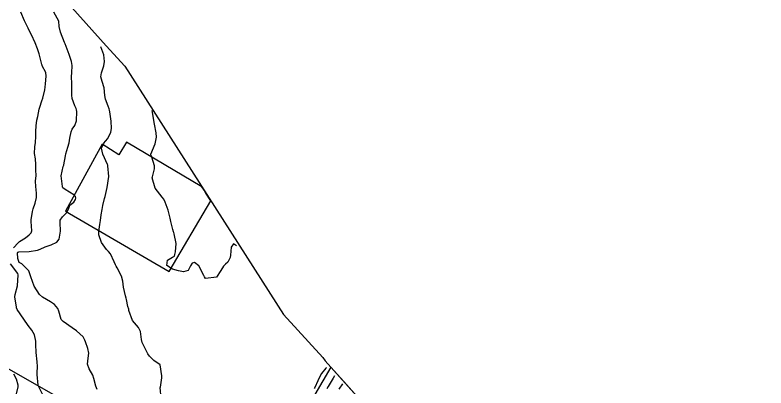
# Model space of a CAD drawing. Header units: metres. Extents: x 292545 to 299085, y 7450245 to 7463078.
# Drawn here: x 296084.5 to 296220.5, y 7461954.4 to 7462021.9 of the extents above; entities that cross this region are included whole.
import ezdxf

# ---------------------------------------------------------------- set-up
doc = ezdxf.new("R2010")
doc.units = ezdxf.units.M
for name, color, linetype in [('Area', 45, 'Continuous'), ('Curvas de Nivel 1m', 11, 'Continuous'), ('Curvas de Nivel 5m', 15, 'Continuous'), ('Edificações', 30, 'Continuous')]:
    doc.layers.add(name, color=color, linetype=linetype)

msp = doc.modelspace()

# ---------------------------------------------------------------- linework, layer by layer
at = {"layer": 'Area'}
msp.add_polyline3d([(296089.63, 7462029.11, 678.41), (296101.01, 7462016.33, 690.61), (296104.38, 7462012.63, 680.45), (296133.12, 7461967.7, 680.58), (296140.23, 7461959.91, 680.66), (296140.66, 7461959.29, 680.69), (296147.4, 7461951.78, 681.46), (296148.25, 7461950.55, 681.31), (296150.51, 7461947.38, 675.71), (296151.57, 7461946.25, 675.52), (296158.77, 7461938.7, 671.92), (296159.65, 7461937.46, 671.77), (296165.73, 7461930.33, 670.78), (296170.12, 7461925.63, 675.96), (296170.42, 7461925.35, 676.17), (296210.97, 7461900.25, 660.41), (296223.68, 7461895.07, 670.72)], dxfattribs=at)
at = {"layer": 'Curvas de Nivel 1m', "flags": 128}
for points, elevation in [([(296084.23, 7461979.72), (296085.08, 7461980.68), (296085.34, 7461980.87), (296086.4, 7461981.54), (296087.1, 7461982.13), (296087.46, 7461982.49), (296087.59, 7461982.84), (296087.47, 7461984.5), (296087.47, 7461984.84), (296087.68, 7461986.3), (296087.83, 7461986.83), (296088.18, 7461987.82), (296088.39, 7461988.83), (296088.4, 7461989.62), (296088.29, 7461990.83), (296088.26, 7461991.79), (296088.33, 7461992.83), (296088.27, 7461993.81), (296088.28, 7461994.83), (296088.21, 7461995.88), (296088.03, 7461996.83), (296088.09, 7461998.03), (296088.21, 7461998.83), (296088.27, 7461999.87), (296088.32, 7462000.83), (296088.35, 7462001.82), (296088.48, 7462002.83), (296088.65, 7462003.53), (296088.91, 7462004.82), (296089, 7462005.2), (296089.39, 7462006.34), (296089.53, 7462006.82), (296089.91, 7462008.32), (296089.99, 7462008.81), (296090.04, 7462009.42), (296090.16, 7462010.81), (296090.12, 7462011.48), (296089.46, 7462012.71), (296089.41, 7462012.82), (296089.38, 7462012.9), (296088.88, 7462014.83), (296088.58, 7462015.75), (296088.16, 7462016.83), (296087.53, 7462018.27), (296087.23, 7462018.84), (296086.88, 7462019.51), (296086.26, 7462020.85), (296085.58, 7462022.4)], 678), ([(296099.37, 7461954.09), (296099.15, 7461954.7), (296098.79, 7461956.11), (296098.6, 7461956.7), (296097.93, 7461957.83), (296097.65, 7461958.72), (296097.77, 7461959.79), (296097.9, 7461960.71), (296097.71, 7461961.56), (296097.3, 7461962.72), (296097.19, 7461963.04), (296096.88, 7461963.64), (296095.66, 7461964.74), (296094.9, 7461965.25), (296093.26, 7461966.42), (296092.92, 7461966.72), (296092.89, 7461966.77), (296092.46, 7461968.3), (296092.27, 7461968.78), (296091.68, 7461969.52), (296090.95, 7461969.96), (296089.48, 7461970.81), (296088.97, 7461971.3), (296088.01, 7461972.83), (296087.36, 7461974.48), (296087.28, 7461974.84), (296087.02, 7461975.6), (296085.74, 7461976.86), (296085.28, 7461977.1), (296085.05, 7461977.81), (296084.99, 7461978.87), (296085.01, 7461978.93), (296085.06, 7461978.98), (296085.23, 7461979.03), (296087.07, 7461979.08), (296088.57, 7461979.33), (296089.07, 7461979.53), (296089.97, 7461979.92), (296091.08, 7461980.31), (296092.09, 7461980.78), (296092.53, 7461981.34), (296092.74, 7461982.78), (296092.68, 7461984.33), (296092.72, 7461984.78), (296093.14, 7461985.33), (296093.85, 7461986.06), (296094.21, 7461986.76), (296094.47, 7461987.45), (296095.17, 7461988.04), (296095.45, 7461988.47), (296095.53, 7461988.74), (296095.5, 7461989.05), (296095.19, 7461989.32), (296093.63, 7461990.33), (296093.2, 7461990.6), (296093.13, 7461990.7), (296093.12, 7461990.77), (296093.12, 7461990.86), (296092.87, 7461992.78), (296093.25, 7461994.46), (296093.34, 7461994.68), (296093.36, 7461994.77), (296093.66, 7461996.38), (296093.74, 7461996.77), (296094.11, 7461997.94), (296094.35, 7461998.76), (296094.47, 7461999.6), (296094.67, 7462000.76), (296094.88, 7462001.2), (296095.33, 7462001.87), (296095.65, 7462002.75), (296095.71, 7462004.4), (296095.66, 7462004.75), (296095.59, 7462004.97), (296095.38, 7462005.42), (296094.85, 7462006.76), (296094.8, 7462007.36), (296094.8, 7462008.76), (296094.78, 7462009.41), (296094.77, 7462010.76), (296094.79, 7462011.42), (296094.85, 7462012.76), (296094.76, 7462013.47), (296094.35, 7462014.76), (296093.59, 7462016.69), (296093.56, 7462016.77), (296093.51, 7462016.88), (296092.73, 7462018.78), (296092.54, 7462019.79), (296092.46, 7462020.78), (296091.58, 7462022.41)], 679), ([(296124.6, 7461980.11), (296124.06, 7461980.46), (296123.65, 7461979.84), (296123.51, 7461978.41), (296123.46, 7461978.01), (296123.04, 7461977.16), (296122.65, 7461976.82), (296122.29, 7461976.43), (296121.81, 7461975.65), (296121.01, 7461974.44), (296119.01, 7461974.22), (296118.83, 7461974.47), (296118.72, 7461974.77), (296117.81, 7461976.48), (296117.04, 7461977.07), (296116.57, 7461976.96), (296116.31, 7461976.5), (296115.86, 7461975.67), (296115.02, 7461975.38), (296114.1, 7461975.6), (296113.03, 7461975.89), (296112.03, 7461976.55), (296112.1, 7461977.5), (296113.06, 7461978.08), (296113.37, 7461978.22), (296113.48, 7461978.53), (296113.57, 7461979.03), (296113.67, 7461980.53), (296113.33, 7461982.31), (296113.26, 7461982.54), (296113.22, 7461982.65), (296113.12, 7461983.04), (296112.72, 7461984.54), (296112.59, 7461985.09), (296112.22, 7461986.55), (296111.72, 7461988.01), (296111.47, 7461988.56), (296111.19, 7461988.91), (296109.87, 7461990.57), (296109.38, 7461992.42), (296109.41, 7461992.58), (296109.8, 7461994.02), (296109.79, 7461994.57), (296109.27, 7461996.15), (296109.15, 7461996.46), (296109.12, 7461996.58), (296109.14, 7461996.72), (296109.28, 7461997.13), (296109.72, 7461998.15), (296109.89, 7461998.57), (296110.14, 7461999.75), (296110.09, 7462000.57), (296109.79, 7462002.13), (296109.37, 7462004.58), (296109.37, 7462004.58)], 681), ([(296089.77, 7461952.81), (296088.77, 7461954.7), (296088.74, 7461954.79), (296088.73, 7461954.82), (296088.73, 7461954.87), (296088.55, 7461956.82), (296088.58, 7461958.58), (296088.56, 7461958.82), (296088.51, 7461959.14), (296088.35, 7461960.83), (296088.3, 7461962.26), (296088.28, 7461962.83), (296088.04, 7461963.99), (296087.55, 7461964.84), (296086.91, 7461965.69), (296086.12, 7461966.86), (296084.94, 7461968.6), (296084.82, 7461968.87), (296084.79, 7461969.02), (296084.52, 7461970.87), (296084.56, 7461971.28), (296084.99, 7461972.87), (296085.12, 7461974.87), (296085.02, 7461975.08), (296083.73, 7461976.88)], 678), ([(296084.51, 7461947.05), (296084.56, 7461948.87), (296084.57, 7461949.01), (296084.62, 7461950.87), (296084.62, 7461950.98), (296084.72, 7461952.87), (296084.72, 7461952.9), (296084.76, 7461953.06), (296085.07, 7461954.57), (296085.07, 7461954.87), (296084.79, 7461955.96), (296084.3, 7461956.87)], 677), ([(296142.37, 7461956.61), (296142.11, 7461956.19), (296141.22, 7461954.65), (296140.98, 7461954.21)], 679), ([(296143.82, 7461955.13), (296143.17, 7461954.18)], 678)]:
    msp.add_lwpolyline(points, dxfattribs=dict(at, elevation=elevation))
at = {"layer": 'Curvas de Nivel 5m', "elevation": 680, "flags": 128}
for points in [[(296110.99, 7461952.56), (296110.83, 7461954.5), (296110.84, 7461954.56), (296111.12, 7461956.23), (296111.13, 7461956.56), (296110.82, 7461958.56), (296109.63, 7461959.38), (296108.84, 7461960.15), (296108.56, 7461960.59), (296108.26, 7461961.19), (296107.56, 7461962.6), (296107.43, 7461963.15), (296107.26, 7461964.6), (296106.9, 7461965.34), (296105.81, 7461966.62), (296105.15, 7461968.42), (296105.1, 7461968.63), (296104.95, 7461969.16), (296104.7, 7461970.38), (296104.65, 7461970.63), (296104.53, 7461971.08), (296104.19, 7461972.64), (296104.05, 7461973.7), (296103.83, 7461974.64), (296103.03, 7461976.13), (296102.84, 7461976.46), (296102.74, 7461976.65), (296102.48, 7461977.22), (296101.8, 7461978.67), (296101.46, 7461979.07), (296101.07, 7461979.42), (296100.2, 7461980.69), (296099.71, 7461982.08), (296099.69, 7461982.69), (296099.86, 7461983.96), (296099.97, 7461984.69), (296100.13, 7461985.7), (296100.3, 7461986.69), (296100.44, 7461987.41), (296100.74, 7461988.68), (296100.83, 7461989.04), (296101.2, 7461990.68), (296101.48, 7461992.68), (296101.35, 7461994.58), (296101.33, 7461994.68), (296101.3, 7461994.73), (296101.25, 7461994.8), (296100.4, 7461996.69), (296100.21, 7461997.77), (296100.58, 7461998.69), (296100.93, 7461999.06), (296101.31, 7461999.51), (296101.87, 7462000.67), (296102, 7462001.34), (296101.93, 7462002.67), (296101.7, 7462004.34), (296101.64, 7462004.68), (296101.58, 7462004.88), (296101.38, 7462005.36), (296100.9, 7462006.68), (296100.8, 7462007.29), (296100.69, 7462008.69), (296100.3, 7462009.83), (296100.07, 7462010.69), (296100.18, 7462011.42), (296100.58, 7462012.68), (296100.72, 7462013.44), (296100.58, 7462014.68), (296100.08, 7462016.12)], [(296140.94, 7461958.09), (296140.82, 7461957.95), (296140.01, 7461957.02), (296139.6, 7461956.22), (296139.36, 7461955.66), (296138.78, 7461954.45), (296138.7, 7461954.31)]]:
    msp.add_lwpolyline(points, dxfattribs=at)
at = {"layer": 'Edificações'}
for points in [[(296100.32, 7461998.48), (296093.65, 7461986.36), (296112.44, 7461975.49), (296119.98, 7461988.25), (296119.08, 7461989.65), (296118.75, 7461990.17), (296118.36, 7461990.77), (296104.68, 7461998.86), (296103.32, 7461996.56)], [(296082.9, 7461958.1), (296098.67, 7461949.12), (296091.34, 7461936.25), (296075.57, 7461945.23)]]:
    msp.add_lwpolyline(points, close=True, dxfattribs=at)
at = {"layer": 'Edificações', "elevation": 680.81}
msp.add_lwpolyline([(296141.69, 7461958.14), (296128.87, 7461936.22), (296127.46, 7461937.04), (296112.88, 7461919.6), (296117.59, 7461914.53), (296133.1, 7461930.81), (296134.62, 7461929.98), (296147.4, 7461951.78), (296144.03, 7461955.53)], close=True, dxfattribs=at)

doc.saveas('drawing.dxf')
